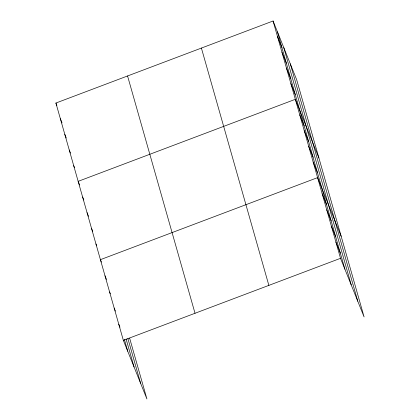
<?xml version="1.0" encoding="UTF-8"?>
<svg xmlns="http://www.w3.org/2000/svg" width="420" height="420" viewBox="0 0 420 420"><rect width="100%" height="100%" fill="white"/><g stroke="black" fill="none" stroke-linecap="round" stroke-linejoin="round"><path stroke-width="0.63" d="M129.638 338.173L146.927 399L123.349 340.347L55.902 103.037L273.074 21L296.651 79.653L364.098 316.964L340.52 258.31L273.074 21M123.349 340.347L340.52 258.31M277.526 36.661L281.899 47.539M281.978 52.327L286.351 63.205M286.43 67.987L290.798 78.865M290.876 83.648L295.25 94.526M318.906 157.962L295.328 99.314L78.157 181.351L79.616 184.978M299.78 114.975L304.154 125.853M304.232 130.636L308.606 141.514M308.684 146.302L313.058 157.174M313.136 161.963L317.51 172.841M341.166 236.276L317.588 177.623L100.417 259.665L101.388 262.08M322.177 193.762L326.55 204.64M326.76 209.9L331.133 220.778M331.349 226.034L335.722 236.912M335.937 242.172L340.31 253.05M55.902 103.037L56.873 105.457M60.349 118.703L62.05 122.934M64.801 134.363L66.26 137.991M69.253 150.024L70.471 153.048M73.705 165.69L74.434 167.501M82.609 197.012L83.827 200.035M87.061 212.678L88.52 216.3M91.513 228.338L92.731 231.362M95.965 243.999L96.695 245.816M105.005 275.798L106.46 279.426M109.589 291.937L110.318 293.748M114.177 308.075L115.39 311.094M118.766 324.209L119.978 327.233M290.315 63.887L357.761 301.198M283.784 47.644L351.236 284.954M277.447 31.878L344.894 269.189M201.406 48.074L268.858 285.38M127.564 75.968L195.017 313.273M127.89 338.546L140.59 383.234M126.121 339.061L134.059 366.991M124.373 339.433L127.722 351.225"/></g></svg>
